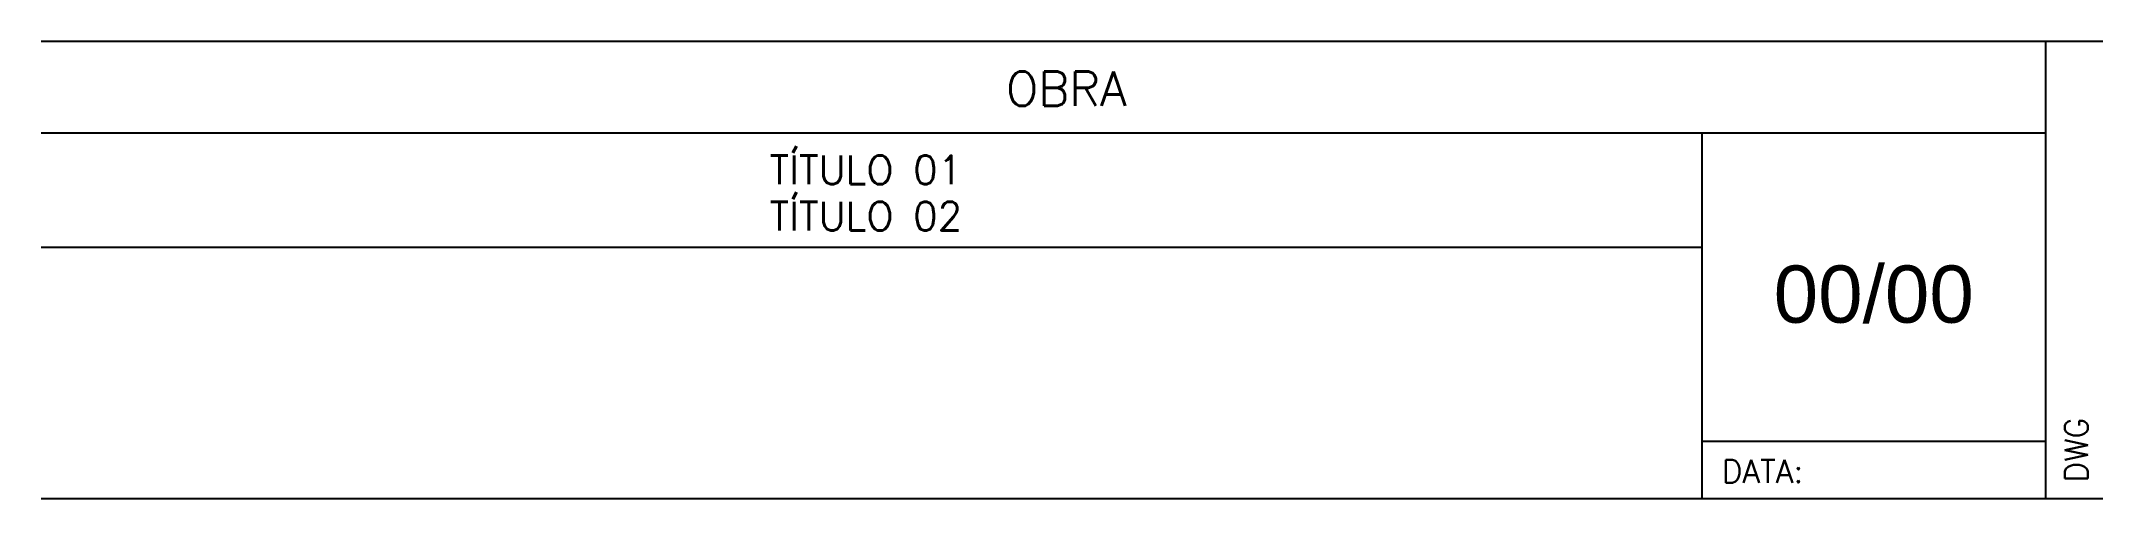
# Model space of a CAD drawing. Header units: millimetres. Extents: x 1314.7 to 1332.7, y -719.4 to -715.4.
import ezdxf
from ezdxf.enums import TextEntityAlignment as Align

# ---------------------------------------------------------------- set-up
doc = ezdxf.new("R2010")
doc.units = ezdxf.units.MM
doc.header["$LTSCALE"] = 10
doc.layers.add('FOLHA', color=7, linetype='Continuous')
doc.styles.add('FOLHA_ARIAL', font='ARIAL.TTF')
doc.styles.add('r100', font='romans.shx')
doc.styles.add('r120', font='romans.shx')
doc.styles.add('r80', font='romans.shx')

msp = doc.modelspace()

# ---------------------------------------------------------------- linework, layer by layer
at = {"layer": 'FOLHA', "color": 4}
for p, q in [((1314.653, -715.409), (1332.653, -715.409)), ((1332.153, -715.409), (1332.153, -719.409)), ((1314.653, -716.209), (1332.153, -716.209)), ((1329.153, -716.209), (1329.153, -719.409))]:
    msp.add_line(p, q, dxfattribs=at)
at = {"layer": 'FOLHA', "color": 2}
msp.add_line((1314.653, -717.209), (1329.153, -717.209), dxfattribs=at)
at = {"layer": 'FOLHA', "color": 3}
msp.add_line((1332.153, -718.909), (1329.153, -718.909), dxfattribs=at)
at = {"layer": 'FOLHA', "color": 6}
msp.add_line((1332.653, -719.409), (1314.653, -719.409), dxfattribs=at)

# ---------------------------------------------------------------- texts
at = {"layer": 'FOLHA', "color": 4, "style": 'r120'}
msp.add_text('OBRA', height=0.3, dxfattribs=at).set_placement((1323.603, -715.975), align=Align.CENTER)
at = {"layer": 'FOLHA', "color": 3, "style": 'r100'}
for s, p in [('TÍTULO 01', (1321.853, -716.659)), ('TÍTULO 02', (1321.853, -717.063))]:
    msp.add_text(s, height=0.25, dxfattribs=at).set_placement(p, align=Align.CENTER)
at = {"layer": 'FOLHA', "color": 4, "style": 'FOLHA_ARIAL'}
msp.add_text('00/00', height=0.5, dxfattribs=at).set_placement((1330.653, -717.61), align=Align.MIDDLE)
at = {"layer": 'FOLHA', "color": 2, "style": 'r80'}
msp.add_text('DWG', height=0.2, rotation=90, dxfattribs=at).set_placement((1332.522, -719.266))
msp.add_text('DATA:', height=0.2, dxfattribs=at).set_placement((1329.326, -719.268))

doc.saveas('drawing.dxf')
